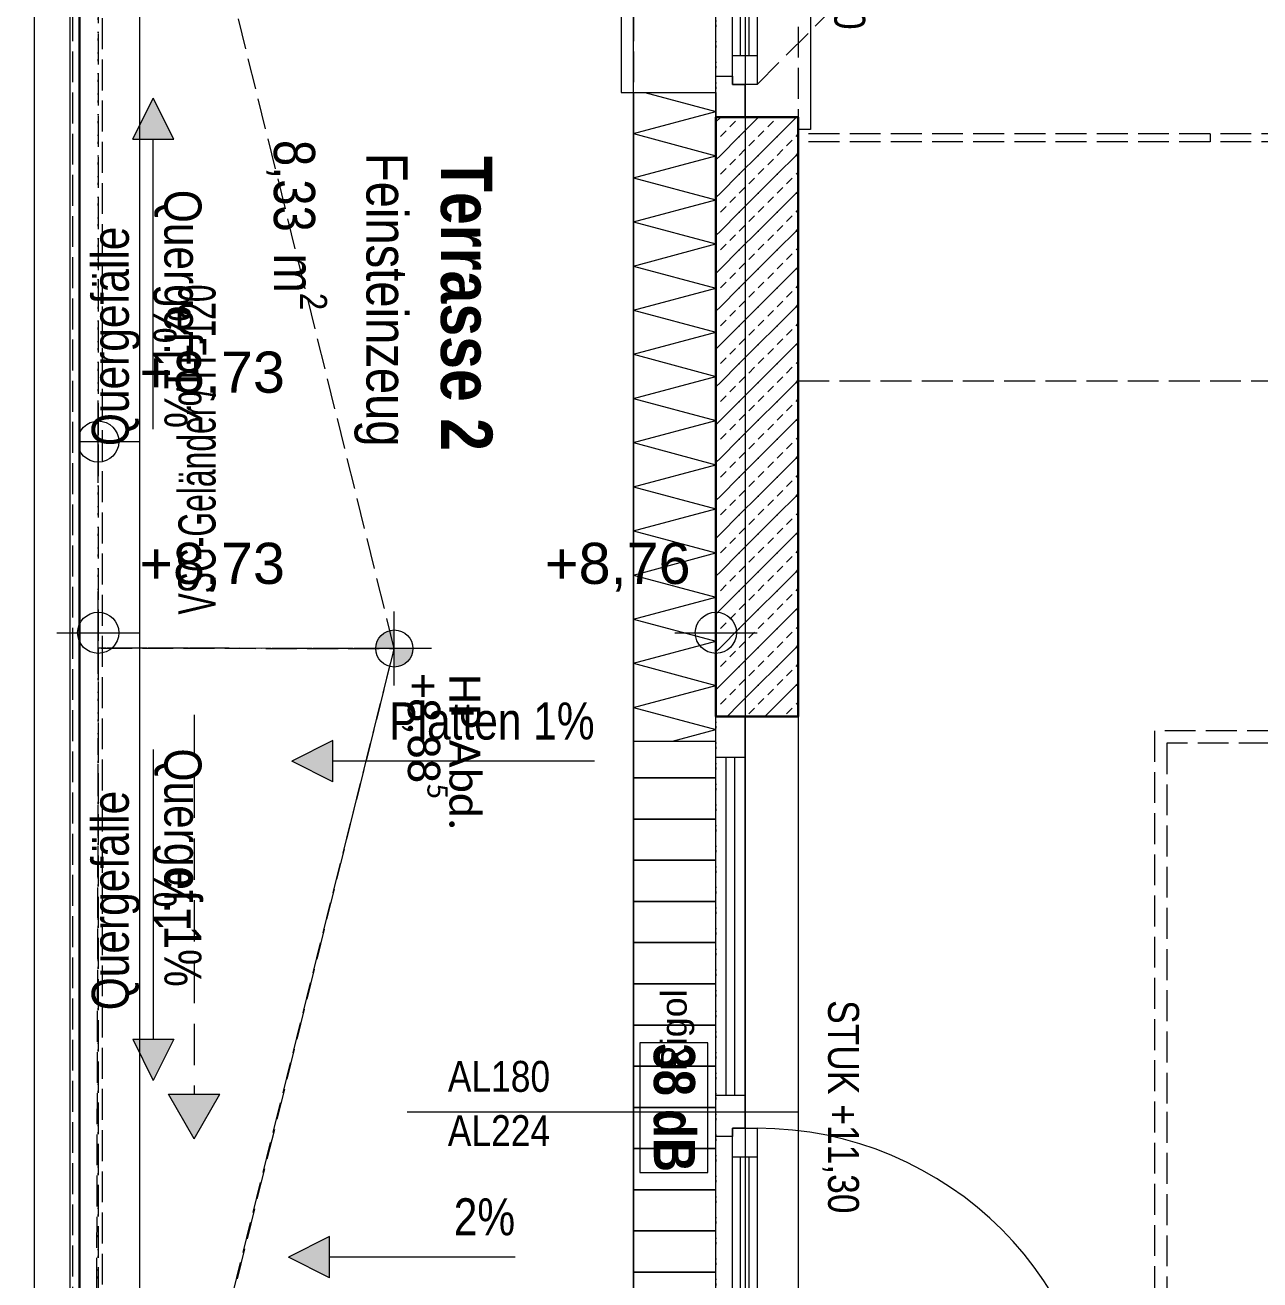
# Model space of a CAD drawing. Header units: metres. Extents: x -19025 to 34897, y -14024 to 26069.
# Drawn here: x 11434 to 14432, y -2156 to 891 of the extents above; entities that cross this region are included whole.
import ezdxf
from ezdxf.enums import TextEntityAlignment as Align

# ---------------------------------------------------------------- set-up
doc = ezdxf.new("R2010")
doc.units = ezdxf.units.M
doc.header["$MEASUREMENT"] = 0
doc.set_wipeout_variables(frame=1)
for name, pattern in [('Punktlinie weit', [0.05, 0, -0.05]), ('Strichlinie eng', [0.1, 0.075, -0.025]), ('Strichlinie mittel', [0.15, 0.1, -0.05]), ('Wipeout_Contour', [1, 0, -1])]:
    doc.linetypes.add(name, pattern=pattern)
for name, color, linetype in [('110 Wand Aussen', 7, 'Continuous'), ('11__100 Achsraster', 7, 'Continuous'), ('140 Bruestung', 7, 'Continuous'), ('210 Decke', 7, 'Continuous'), ('212 Gefälle 2D', 7, 'Continuous'), ('220 Bodenaufbau', 7, 'Continuous'), ('221 Gefälledämmung 3D', 7, 'Continuous'), ('510 Moeblierung', 7, 'Continuous'), ('710 Kanal Rigol', 7, 'Continuous'), ('810 Raumstempel', 7, 'Continuous'), ('916 Kote PP Entwässerung', 7, 'Continuous'), ('916 Kote PP Rohbau', 7, 'Continuous'), ('930 Beschriftung Allgemein', 7, 'Continuous'), ('936 Beschriftung PP', 7, 'Continuous'), ('936 Beschriftung PP Schallschutz', 7, 'Continuous')]:
    doc.layers.add(name, color=color, linetype=linetype)
doc.styles.add('ERSTELLTER_STIL_1', font='ARIALN.TTF')
doc.styles.add('ERSTELLTER_STIL_11', font='ARIALN.TTF', dxfattribs={"width": 0.75})
doc.styles.add('ERSTELLTER_STIL_2', font='ARIALNB.TTF')
doc.styles.add('ERSTELLTER_STIL_3', font='arial.ttf')
doc.styles.add('ERSTELLTER_STIL_4', font='arialbd.ttf')
doc.styles.add('ERSTELLTER_STIL_5', font='calibril.ttf')
doc.linetypes.add('Grenze Bezirk', pattern='A,0,[2,22HAUS116_412 STG1 _ 2.DG_IndexB_2026-08-161.Shx,S=0.001587,R=0,X=0,Y=0],-0.25,0', length=0.25)

# ---------------------------------------------------------------- blocks, each defined once
blk = doc.blocks.new('Decke_2_1', base_point=(11.4309, 4.6878))
at = {"layer": '220 Bodenaufbau', "color": 7, "linetype": 'Continuous', "lineweight": 13, "flags": 128}
blk.add_lwpolyline([(14.36, 14.251), (14.36, 6.5391), (11.4309, 6.5391), (11.4309, 4.6878), (11.4309, 0.63), (23.5009, 0.63), (23.501, 3.8755), (23.4166, 3.8755), (23.4166, 12.8428), (23.4166, 13.3904), (21.7196, 13.391), (21.72, 13.026), (19.551, 13.0252), (19.551, 14.231)], dxfattribs=at)
blk = doc.blocks.new('Doppelbett 06 27[100]_1', base_point=(14.525, 2.555))
at = {"layer": '510 Moeblierung', "color": 253, "linetype": 'Strichlinie eng', "lineweight": 9, "true_color": 0x9f9f9f}
for p, q in [((14.225, 3.98), (14.225, 3.48)), ((14.525, 3.98), (14.225, 3.98)), ((14.525, 3.48), (14.525, 3.98)), ((12.425, 3.48), (12.425, 1.63)), ((14.525, 3.48), (12.425, 3.48)), ((14.225, 3.48), (14.525, 3.48)), ((14.525, 1.63), (14.525, 3.48)), ((13.905, 3.45), (12.455, 3.45)), ((12.455, 3.45), (12.455, 2.555)), ((14.085, 3.27), (13.905, 3.45)), ((13.905, 3.45), (13.905, 3.27)), ((14.085, 3.27), (13.905, 3.27)), ((14.085, 2.555), (14.085, 3.27)), ((12.455, 2.555), (12.455, 1.66)), ((14.085, 1.84), (14.085, 2.555)), ((13.905, 1.66), (14.085, 1.84)), ((13.905, 1.66), (13.905, 1.84)), ((14.085, 1.84), (13.905, 1.84)), ((12.455, 1.66), (13.905, 1.66)), ((12.425, 1.63), (14.525, 1.63)), ((14.225, 1.63), (14.225, 1.13)), ((14.525, 1.63), (14.225, 1.63)), ((14.525, 1.13), (14.525, 1.63)), ((14.225, 1.13), (14.525, 1.13))]:
    blk.add_line(p, q, dxfattribs=at)
at = {"layer": '510 Moeblierung', "color": 253, "linetype": 'Strichlinie eng', "lineweight": 9, "true_color": 0x9f9f9f, "flags": 128}
for points in [[(14.085, 2.615), (14.465, 2.615), (14.465, 3.42), (14.045, 3.42), (14.045, 3.31), (14.085, 3.27)], [(14.085, 1.84), (14.045, 1.8), (14.045, 1.69), (14.465, 1.69), (14.465, 2.495), (14.085, 2.495)]]:
    blk.add_lwpolyline(points, close=True, dxfattribs=at)
blk = doc.blocks.new('Garderobe 01 27[111]_1', base_point=(13.56, 4.9301))
at = {"layer": '510 Moeblierung', "color": 253, "linetype": 'Strichlinie eng', "lineweight": 9, "true_color": 0x9f9f9f}
for p, q in [((13.56, 4.9101), (11.56, 4.9101)), ((12.56, 4.9301), (12.56, 4.9101)), ((13.56, 4.9301), (13.56, 4.9101))]:
    blk.add_line(p, q, dxfattribs=at)
at = {"layer": '510 Moeblierung', "color": 253, "linetype": 'Strichlinie eng', "lineweight": 9, "true_color": 0x9f9f9f, "flags": 128}
blk.add_lwpolyline([(13.56, 4.9301), (11.56, 4.9301), (11.56, 4.3301), (13.56, 4.3301)], close=True, dxfattribs=at)
blk = doc.blocks.new('Dachfläche_9_1', base_point=(9.86, 0.7908))
at = {"layer": '221 Gefälledämmung 3D', "color": 32, "linetype": 'Strichlinie eng', "lineweight": 5, "true_color": 0xdd6f00, "flags": 128}
blk.add_lwpolyline([(9.86, 0.7908), (10.5791, 3.6801), (9.86, 3.6809)], close=True, dxfattribs=at)
blk = doc.blocks.new('Dachfläche_10_1', base_point=(11.1603, 6.72))
at = {"layer": '220 Bodenaufbau', "color": 155, "linetype": 'Strichlinie eng', "lineweight": 5, "true_color": 0x416cbe, "flags": 128}
blk.add_lwpolyline([(11.1603, 6.72), (9.87, 6.7201), (9.8697, 0.6401), (11.16, 0.64)], close=True, dxfattribs=at)
blk = doc.blocks.new('Linie_5_1', base_point=(10.0931, 3.5186))
at = {"layer": '212 Gefälle 2D', "linetype": 'Continuous', "lineweight": 5, "true_color": 0xdd6f00}
blk.add_hatch(color=32, dxfattribs=at).paths.add_polyline_path([(10.0931, 2.4894), (10.1556, 2.5976), (10.0306, 2.5976)])
at = {"layer": '212 Gefälle 2D', "color": 32, "linetype": 'Strichlinie mittel', "lineweight": 5, "true_color": 0xdd6f00}
blk.add_line((10.0931, 3.5186), (10.0931, 2.5976), dxfattribs=at)
at = {"layer": '212 Gefälle 2D', "color": 32, "linetype": 'Continuous', "lineweight": 5, "true_color": 0xdd6f00}
for p, q in [((10.0306, 2.5976), (10.1556, 2.5976)), ((10.0931, 2.4894), (10.0306, 2.5976)), ((10.0931, 2.4894), (10.1556, 2.5976))]:
    blk.add_line(p, q, dxfattribs=at)
blk = doc.blocks.new('Höhenbemaßung_20_1', base_point=(10.5791, 3.6801))
at = {"layer": '221 Gefälledämmung 3D', "linetype": 'Continuous', "lineweight": 5, "true_color": 0xdd6f00}
for points in [[(10.5791, 3.6801), (10.5791, 3.7251), (10.5619, 3.7216), (10.5473, 3.7119), (10.5375, 3.6973), (10.5341, 3.6801)], [(10.5791, 3.6801), (10.5791, 3.6351), (10.5963, 3.6385), (10.6109, 3.6482), (10.6207, 3.6628), (10.6241, 3.6801)]]:
    blk.add_hatch(color=32, dxfattribs=at).paths.add_polyline_path(points)
at = {"layer": '221 Gefälledämmung 3D', "color": 32, "linetype": 'Continuous', "lineweight": 5, "true_color": 0xdd6f00}
for p, q in [((10.5791, 3.5901), (10.5791, 3.7701)), ((10.6691, 3.6801), (10.4891, 3.6801))]:
    blk.add_line(p, q, dxfattribs=at)
blk.add_circle((10.5791, 3.6801), 0.045, dxfattribs=at)
at = {"layer": '221 Gefälledämmung 3D', "color": 32, "lineweight": 5, "true_color": 0xdd6f00, "char_height": 0.075, "attachment_point": 7, "rotation": 270, "style": 'ERSTELLTER_STIL_5'}
for s, insert in [('\\A1;{\\pql;\\fCalibri Light|b0|i0|c0|p0;\\W1.000000;+8,88\\fCalibri Light|b0|i0|c0|p0;\\W1.000000;\\A1{\\H.66x;\\S5^  ;}}', (10.5899, 3.6182)), ('\\A1;{\\pql;\\fCalibri Light|b0|i0|c0|p0;\\W1.000000;HP Abd.}', (10.7119, 3.6182))]:
    blk.add_mtext(s, dxfattribs=dict(at, insert=insert))
blk = doc.blocks.new('Höhenbemaßung_34_1', base_point=(9.86, 4.1826))
at = {"layer": '916 Kote PP Rohbau', "color": 7, "linetype": 'Continuous', "lineweight": 13}
for p, q in [((9.86, 4.0826), (9.86, 4.2826)), ((9.76, 4.1826), (9.96, 4.1826))]:
    blk.add_line(p, q, dxfattribs=at)
blk.add_circle((9.86, 4.1826), 0.05, dxfattribs=at)
at = {"layer": '916 Kote PP Rohbau', "color": 7, "lineweight": 13, "insert": (9.96, 4.2826), "char_height": 0.1, "attachment_point": 7, "style": 'ERSTELLTER_STIL_3'}
blk.add_mtext('\\A1;{\\pql;\\fArial|b0|i0|c0|p0;\\W1.000000;+8,73}', dxfattribs=at)
blk = doc.blocks.new('Terrasse 2_015_38_1', base_point=(8.2359, 4.1638))
at = {"layer": '810 Raumstempel', "color": 253, "linetype": 'Continuous', "lineweight": 9, "true_color": 0x9f9f9f, "flags": 128}
blk.add_lwpolyline([(9.8141, 6.7758), (9.8141, 0.584), (11.16, 0.584), (11.16, 6.7758)], close=True, dxfattribs=at)
at = {"layer": '810 Raumstempel', "color": 7, "lineweight": 13, "insert": (10.4158, 4.9149), "char_height": 0.1, "attachment_point": 1, "rotation": 270, "style": 'ERSTELLTER_STIL_1'}
blk.add_mtext('\\A1;{\\pql;\\pt0,0.05;\\fArial Narrow|b0|i0|c0|p0;\\W1.000000;8,33\\fArial Narrow|b0|i0|c0|p0;\\W1.000000;\\A1{\\H.66x;\\S^  ;}\\fArial Narrow|b0|i0|c0|p0;\\W1.000000; m\\fArial Narrow|b0|i0|c0|p0;\\W1.000000;\\A1{\\H.66x;\\S2^  ;}}', dxfattribs=at)
at = {"layer": '810 Raumstempel', "color": 7, "lineweight": 13}
for tag, height, style, p in [('DUMMY_892', 0.1, 'ERSTELLTER_STIL_1', (10.4467, 4.9149)), ('stFloorCovering', 0.1, 'ERSTELLTER_STIL_1', (10.6114, 4.8836)), ('DUMMY_891', 0.1, 'ERSTELLTER_STIL_1', (10.6114, 4.9149)), ('ROOM_NAME', 0.125, 'ERSTELLTER_STIL_2', (10.8173, 4.8762)), ('DUMMY_890', 0.125, 'ERSTELLTER_STIL_2', (10.8173, 4.1908))]:
    blk.add_attdef(tag, text='', height=height, rotation=270, dxfattribs=dict(at, style=style)).set_placement(p, align=Align.TOP_LEFT)
blk = doc.blocks.new('*X624')
at = {"layer": '110 Wand Aussen', "color": 7, "linetype": 'Continuous', "lineweight": 5}
for p, q in [((11.1877, 5.03), (11.36, 4.9839)), ((11.16, 4.9303), (11.36, 4.9839)), ((11.16, 4.9303), (11.36, 4.8767)), ((11.16, 4.8231), (11.36, 4.8767)), ((11.16, 4.8231), (11.36, 4.7695)), ((11.16, 4.7159), (11.36, 4.7695)), ((11.16, 4.7159), (11.36, 4.6623)), ((11.16, 4.6087), (11.36, 4.6623)), ((11.16, 4.6087), (11.36, 4.5551)), ((11.16, 4.5015), (11.36, 4.5551)), ((11.16, 4.5015), (11.36, 4.448)), ((11.16, 4.3944), (11.36, 4.448)), ((11.16, 4.3944), (11.36, 4.3408)), ((11.16, 4.2872), (11.36, 4.3408)), ((11.16, 4.2872), (11.36, 4.2336)), ((11.16, 4.18), (11.36, 4.2336)), ((11.16, 4.18), (11.36, 4.1264)), ((11.16, 4.0728), (11.36, 4.1264)), ((11.16, 4.0728), (11.36, 4.0192)), ((11.16, 3.9656), (11.36, 4.0192)), ((11.16, 3.9656), (11.36, 3.9121)), ((11.16, 3.8585), (11.36, 3.9121)), ((11.16, 3.8585), (11.36, 3.8049)), ((11.16, 3.7513), (11.36, 3.8049)), ((11.16, 3.7513), (11.36, 3.6977)), ((11.16, 3.6441), (11.36, 3.6977)), ((11.16, 3.6441), (11.36, 3.5905)), ((11.16, 3.5369), (11.36, 3.5905)), ((11.16, 3.5369), (11.36, 3.4833)), ((11.2544, 3.455), (11.36, 3.4833))]:
    blk.add_line(p, q, dxfattribs=at)
blk = doc.blocks.new('Kombi-Fenster 1-Fl 27_7')
at = {"layer": '110 Wand Aussen', "color": 7, "linetype": 'Continuous', "lineweight": 13}
for p, q in [((0.88, 0.03), (0.88, 0.87)), ((-0.96, 0.13), (0.96, 0.13)), ((-0.96, 0), (-0.86, 0)), ((-0.86, 0), (-0.04, 0)), ((-0.86, 0), (-0.86, -0.07)), ((-0.04, -0.07), (-0.04, 0)), ((-0.04, 0), (0.01, 0)), ((0.01, 0), (0.04, 0)), ((0.04, -0.03), (0.04, 0.03)), ((0.04, 0.03), (0.11, 0.03)), ((0.04, 0), (0.04, -0.03)), ((0.11, 0.03), (0.81, 0.03)), ((0.11, 0.03), (0.11, -0.03)), ((0.11, 0.01), (0.81, 0.01)), ((0.81, -0.03), (0.81, 0.03)), ((0.81, 0.03), (0.88, 0.03)), ((0.88, 0.03), (0.88, -0.03)), ((0.88, -0.03), (0.88, 0)), ((0.88, 0), (0.96, 0)), ((-0.86, -0.025), (-0.04, -0.025)), ((0.04, -0.03), (0.06, -0.03)), ((0.11, -0.03), (0.04, -0.03)), ((0.06, -0.03), (0.06, -0.07)), ((0.81, -0.01), (0.11, -0.01)), ((0.81, -0.03), (0.11, -0.03)), ((0.88, -0.03), (0.81, -0.03)), ((0.86, -0.07), (0.86, -0.03)), ((0.86, -0.03), (0.88, -0.03)), ((-0.04, -0.045), (-0.86, -0.045)), ((-0.86, -0.07), (-0.96, -0.07)), ((-0.9, -0.07), (-0.96, -0.07)), ((-0.9, -0.07), (-0.96, -0.07)), ((-0.9, -0.27), (-0.9, -0.07)), ((-0.04, -0.07), (-0.86, -0.07)), ((0.01, -0.07), (-0.04, -0.07)), ((0.06, -0.07), (0.01, -0.07)), ((0.86, -0.07), (0.06, -0.07)), ((0.96, -0.07), (0.86, -0.07)), ((0.9, -0.07), (0.96, -0.07)), ((0.9, -0.07), (0.96, -0.07)), ((0.9, -0.27), (0.9, -0.07)), ((-0.9, -0.27), (0.9, -0.27))]:
    blk.add_line(p, q, dxfattribs=at)
at = {"layer": '110 Wand Aussen', "color": 7, "linetype": 'Continuous', "lineweight": 30}
for p, q in [((-0.96, 0), (-0.96, 0.13)), ((0.96, 0), (0.96, 0.13)), ((-0.96, -0.07), (-0.96, 0)), ((-0.96, -0.07), (-0.96, 0)), ((0.96, -0.07), (0.96, 0)), ((0.96, -0.07), (0.96, 0))]:
    blk.add_line(p, q, dxfattribs=at)
at = {"layer": '110 Wand Aussen', "color": 7, "linetype": 'Continuous', "lineweight": 13}
blk.add_arc((0.88, 0.03), 0.84, 90, 180, dxfattribs=at)
blk = doc.blocks.new('F Marker 21_2')
at = {"layer": '110 Wand Aussen', "color": 7, "linetype": 'Continuous', "lineweight": 13}
blk.add_line((0, -0.95), (0, 0), dxfattribs=at)
at = {"layer": '110 Wand Aussen', "color": 7, "lineweight": 13, "style": 'ERSTELLTER_STIL_1'}
for tag, rotation, p in [('gs_width_select_pref_50_0', 90, (-0.0029, -0.8281)), ('gs_width_select_pref_50_1', 90, (0.13, -0.8268)), ('AC_SillPrefix_STUK', 360, (-0.2618, 0.0593))]:
    blk.add_attdef(tag, text='', height=0.075, rotation=rotation, dxfattribs=at).set_placement(p, align=Align.BOTTOM_LEFT)
blk = doc.blocks.new('Kombi-Fenster 1-Fl 27_8')
at = {"layer": '110 Wand Aussen', "color": 7, "linetype": 'Strichlinie eng', "lineweight": 13}
for p, q in [((0.38, 0.03), (-0.1574, 0.5674)), ((-0.46, 0.13), (0.46, 0.13)), ((-0.4, -0.27), (0.4, -0.27))]:
    blk.add_line(p, q, dxfattribs=at)
at = {"layer": '110 Wand Aussen', "color": 7, "linetype": 'Continuous', "lineweight": 13}
for p, q in [((-0.49, 0.13), (-0.49, 0.16)), ((-0.49, 0.16), (0.49, 0.16)), ((0.49, 0.16), (0.49, 0.13)), ((-0.46, 0), (-0.38, 0)), ((-0.38, -0.03), (-0.38, 0.03)), ((-0.38, 0.03), (-0.31, 0.03)), ((-0.38, 0), (-0.38, -0.03)), ((-0.31, 0.03), (0.31, 0.03)), ((-0.31, 0.03), (-0.31, -0.03)), ((-0.31, 0.01), (0.31, 0.01)), ((0.31, -0.03), (0.31, 0.03)), ((0.31, 0.03), (0.38, 0.03)), ((0.38, 0.03), (0.38, -0.03)), ((0.38, -0.03), (0.38, 0)), ((0.38, 0), (0.46, 0)), ((-0.38, -0.03), (-0.36, -0.03)), ((-0.31, -0.03), (-0.38, -0.03)), ((-0.36, -0.03), (-0.36, -0.07)), ((0.31, -0.01), (-0.31, -0.01)), ((0.31, -0.03), (-0.31, -0.03)), ((0.38, -0.03), (0.31, -0.03)), ((0.36, -0.07), (0.36, -0.03)), ((0.36, -0.03), (0.38, -0.03)), ((-0.36, -0.07), (-0.46, -0.07)), ((-0.4, -0.07), (-0.46, -0.07)), ((-0.4, -0.07), (-0.46, -0.07)), ((-0.4, -0.27), (-0.4, -0.07)), ((0.36, -0.07), (-0.36, -0.07)), ((0.46, -0.07), (0.36, -0.07)), ((0.4, -0.07), (0.46, -0.07)), ((0.4, -0.07), (0.46, -0.07)), ((0.4, -0.27), (0.4, -0.07)), ((-0.4, -0.27), (-0.4, -0.3)), ((0.4, -0.3), (0.4, -0.27)), ((-0.4, -0.3), (0.4, -0.3))]:
    blk.add_line(p, q, dxfattribs=at)
at = {"layer": '110 Wand Aussen', "color": 7, "linetype": 'Continuous', "lineweight": 30}
for p, q in [((-0.46, 0.13), (-0.49, 0.13)), ((-0.46, 0), (-0.46, 0.13)), ((0.46, 0), (0.46, 0.13)), ((0.46, 0.13), (0.49, 0.13)), ((-0.46, -0.07), (-0.46, 0)), ((-0.46, -0.07), (-0.46, 0)), ((0.46, -0.07), (0.46, 0)), ((0.46, -0.07), (0.46, 0))]:
    blk.add_line(p, q, dxfattribs=at)
at = {"layer": '110 Wand Aussen', "color": 7, "linetype": 'Strichlinie eng', "lineweight": 13}
blk.add_arc((0.38, 0.03), 0.76, 135, 180, dxfattribs=at)
blk = doc.blocks.new('F Marker 21')
at = {"layer": '110 Wand Aussen', "color": 7, "linetype": 'Continuous', "lineweight": 13}
blk.add_line((0, -0.95), (0, 0), dxfattribs=at)
at = {"layer": '110 Wand Aussen', "color": 7, "lineweight": 13, "style": 'ERSTELLTER_STIL_1'}
for tag, rotation, p in [('AC_SillPrefix', 360, (-0.2618, 0.298)), ('AC_SillPrefix_FPH', 360, (-0.2618, 0.193)), ('gs_width_select_pref_50_0', 90, (-0.0029, -0.7798)), ('gs_width_select_pref_50_1', 90, (0.13, -0.8281)), ('AC_SillPrefix_STUK', 360, (-0.2618, 0.0743))]:
    blk.add_attdef(tag, text='', height=0.075, rotation=rotation, dxfattribs=at).set_placement(p, align=Align.BOTTOM_LEFT)
blk = doc.blocks.new('Wand_146_1', base_point=(11.16, 6.93))
at = {"layer": '110 Wand Aussen', "linetype": 'Continuous', "lineweight": 0, "true_color": 0x000000}
h = blk.add_hatch(dxfattribs=at)
h.set_pattern_fill('BETON__BEWEHRT_SN46_0001', color=18, style=0, pattern_type=2)
h.set_pattern_definition([(45, (0, 0), (-0.04596194, 0.04596194), [0.0195, -0.013]), (45, (-0.02298, 0.02298), (-0.04596194, 0.04596194), [0.065, 0])])
h.paths.add_polyline_path([(11.36, 3.515), (11.43, 3.515), (11.56, 3.515), (11.56, 4.97), (11.43, 4.97), (11.36, 4.97)])
at = {"layer": '110 Wand Aussen', "color": 7, "linetype": 'Continuous', "lineweight": 13}
for p, q in [((11.16, 5.03), (11.36, 5.03)), ((11.36, 5.03), (11.36, 4.97)), ((11.36, 3.455), (11.36, 3.515)), ((11.16, 3.455), (11.36, 3.455))]:
    blk.add_line(p, q, dxfattribs=at)
at = {"layer": '110 Wand Aussen', "color": 7, "linetype": 'Continuous', "lineweight": 30}
for p, q in [((11.36, 4.97), (11.36, 3.515)), ((11.36, 4.97), (11.43, 4.97)), ((11.43, 4.97), (11.56, 4.97)), ((11.56, 4.97), (11.56, 4.94)), ((11.36, 3.515), (11.43, 3.515)), ((11.43, 3.515), (11.56, 3.515))]:
    blk.add_line(p, q, dxfattribs=at)
at = {"layer": '110 Wand Aussen', "color": 7, "linetype": 'Continuous', "lineweight": 13, "flags": 128}
blk.add_lwpolyline([(11.16, 5.03), (11.16, 3.455)], dxfattribs=at)
at = {"layer": '110 Wand Aussen', "color": 7, "linetype": 'Continuous', "lineweight": 30, "flags": 128}
blk.add_lwpolyline([(11.56, 3.515), (11.56, 4.97)], dxfattribs=at)
at = {"layer": '110 Wand Aussen', "color": 7, "linetype": 'Continuous', "lineweight": 13, "rotation": 269.9999999999996}
for name, p in [('Kombi-Fenster 1-Fl 27_8', (11.43, 5.43)), ('Kombi-Fenster 1-Fl 27_7', (11.43, 2.555))]:
    blk.add_blockref(name, p, dxfattribs=at)
at = {"layer": '110 Wand Aussen', "color": 7, "lineweight": 13}
ref = blk.add_blockref('F Marker 21', (11.56, 5.43), dxfattribs=dict(at, rotation=270))
ref.add_attrib('gs_width_select_pref_50', 'AL80', dxfattribs={"color": 7, "lineweight": 13, "height": 0.075, "rotation": 360, "style": 'ERSTELLTER_STIL_1'}).set_placement((10.7572, 5.456), align=Align.BOTTOM_LEFT)
ref.add_attrib('gs_width_select_pref_50_1', 'AL136', dxfattribs={"color": 7, "lineweight": 13, "height": 0.075, "rotation": 360, "style": 'ERSTELLTER_STIL_1'}).set_placement((10.709, 5.323), align=Align.BOTTOM_LEFT)
ref.add_attrib('AC_SillPrefix', 'RPH 82', dxfattribs={"color": 7, "lineweight": 13, "height": 0.075, "rotation": 270, "style": 'ERSTELLTER_STIL_1'}).set_placement((11.835, 5.7148), align=Align.BOTTOM_LEFT)
ref.add_attrib('AC_SillPrefix_FPH', 'FPH 86', dxfattribs={"color": 7, "lineweight": 13, "height": 0.075, "rotation": 270, "style": 'ERSTELLTER_STIL_1'}).set_placement((11.73, 5.7148), align=Align.BOTTOM_LEFT)
ref.add_attrib('AC_SillPrefix_STUK', 'STUK +11,30', dxfattribs={"color": 7, "lineweight": 13, "height": 0.075, "rotation": 270, "style": 'ERSTELLTER_STIL_1'}).set_placement((11.625, 5.7011), align=Align.BOTTOM_LEFT)
at = {"layer": '110 Wand Aussen', "color": 7, "lineweight": 30}
blk.add_blockref('*X624', (0, 0), dxfattribs=at)
at = {"layer": '110 Wand Aussen', "color": 7, "lineweight": 13}
ref = blk.add_blockref('F Marker 21_2', (11.56, 2.555), dxfattribs=dict(at, rotation=270))
ref.add_attrib('gs_width_select_pref_50', 'AL180', dxfattribs={"color": 7, "lineweight": 13, "height": 0.075, "rotation": 360, "style": 'ERSTELLTER_STIL_1'}).set_placement((10.709, 2.581), align=Align.BOTTOM_LEFT)
ref.add_attrib('gs_width_select_pref_50_1', 'AL224', dxfattribs={"color": 7, "lineweight": 13, "height": 0.075, "rotation": 360, "style": 'ERSTELLTER_STIL_1'}).set_placement((10.709, 2.4493), align=Align.BOTTOM_LEFT)
ref.add_attrib('AC_SillPrefix_STUK', 'STUK +11,30', dxfattribs={"color": 7, "lineweight": 13, "height": 0.075, "rotation": 270, "style": 'ERSTELLTER_STIL_1'}).set_placement((11.61, 2.8262), align=Align.BOTTOM_LEFT)
blk = doc.blocks.new('*X771')
at = {"layer": '710 Kanal Rigol', "color": 253, "linetype": 'Continuous', "lineweight": 9, "true_color": 0x9f9f9f}
for p, q in [((11.16, 3.3658), (11.26, 3.3658)), ((11.26, 3.3658), (11.16, 3.3658)), ((11.26, 3.3658), (11.36, 3.3658)), ((11.36, 3.3658), (11.26, 3.3658)), ((11.16, 3.2658), (11.26, 3.2658)), ((11.26, 3.2658), (11.16, 3.2658)), ((11.26, 3.2658), (11.36, 3.2658)), ((11.36, 3.2658), (11.26, 3.2658)), ((11.16, 3.1658), (11.26, 3.1658)), ((11.26, 3.1658), (11.16, 3.1658)), ((11.26, 3.1658), (11.36, 3.1658)), ((11.36, 3.1658), (11.26, 3.1658)), ((11.16, 3.0658), (11.26, 3.0658)), ((11.26, 3.0658), (11.16, 3.0658)), ((11.26, 3.0658), (11.36, 3.0658)), ((11.36, 3.0658), (11.26, 3.0658)), ((11.16, 2.9658), (11.26, 2.9658)), ((11.26, 2.9658), (11.16, 2.9658)), ((11.26, 2.9658), (11.36, 2.9658)), ((11.36, 2.9658), (11.26, 2.9658)), ((11.16, 2.8658), (11.26, 2.8658)), ((11.26, 2.8658), (11.16, 2.8658)), ((11.26, 2.8658), (11.36, 2.8658)), ((11.36, 2.8658), (11.26, 2.8658)), ((11.16, 2.7658), (11.26, 2.7658)), ((11.26, 2.7658), (11.16, 2.7658)), ((11.26, 2.7658), (11.36, 2.7658)), ((11.36, 2.7658), (11.26, 2.7658)), ((11.16, 2.6658), (11.26, 2.6658)), ((11.26, 2.6658), (11.16, 2.6658)), ((11.26, 2.6658), (11.36, 2.6658)), ((11.36, 2.6658), (11.26, 2.6658)), ((11.16, 2.5658), (11.26, 2.5658)), ((11.26, 2.5658), (11.16, 2.5658)), ((11.26, 2.5658), (11.36, 2.5658)), ((11.36, 2.5658), (11.26, 2.5658)), ((11.16, 2.4658), (11.26, 2.4658)), ((11.26, 2.4658), (11.16, 2.4658)), ((11.26, 2.4658), (11.36, 2.4658)), ((11.36, 2.4658), (11.26, 2.4658)), ((11.16, 2.3658), (11.26, 2.3658)), ((11.26, 2.3658), (11.16, 2.3658)), ((11.26, 2.3658), (11.36, 2.3658)), ((11.36, 2.3658), (11.26, 2.3658)), ((11.16, 2.2658), (11.26, 2.2658)), ((11.26, 2.2658), (11.16, 2.2658)), ((11.26, 2.2658), (11.36, 2.2658)), ((11.36, 2.2658), (11.26, 2.2658)), ((11.16, 2.1658), (11.26, 2.1658)), ((11.26, 2.1658), (11.16, 2.1658)), ((11.26, 2.1658), (11.36, 2.1658)), ((11.36, 2.1658), (11.26, 2.1658)), ((11.16, 2.0658), (11.26, 2.0658)), ((11.26, 2.0658), (11.16, 2.0658)), ((11.26, 2.0658), (11.36, 2.0658)), ((11.36, 2.0658), (11.26, 2.0658)), ((11.16, 1.9658), (11.26, 1.9658)), ((11.26, 1.9658), (11.16, 1.9658)), ((11.26, 1.9658), (11.36, 1.9658)), ((11.36, 1.9658), (11.26, 1.9658)), ((11.16, 1.8658), (11.26, 1.8658)), ((11.26, 1.8658), (11.16, 1.8658)), ((11.26, 1.8658), (11.36, 1.8658)), ((11.36, 1.8658), (11.26, 1.8658)), ((11.16, 1.7658), (11.26, 1.7658)), ((11.26, 1.7658), (11.16, 1.7658)), ((11.26, 1.7658), (11.36, 1.7658)), ((11.36, 1.7658), (11.26, 1.7658)), ((11.16, 1.6658), (11.26, 1.6658)), ((11.26, 1.6658), (11.16, 1.6658)), ((11.26, 1.6658), (11.36, 1.6658)), ((11.36, 1.6658), (11.26, 1.6658))]:
    blk.add_line(p, q, dxfattribs=at)
blk = doc.blocks.new('Schraffur_3_1')
at = {"layer": '710 Kanal Rigol', "color": 253, "linetype": 'Continuous', "lineweight": 9, "true_color": 0x9f9f9f}
blk.add_blockref('*X771', (0, 0), dxfattribs=at)
blk = doc.blocks.new('Decke_16_1', base_point=(9.86, 0.63))
at = {"layer": '210 Decke', "color": 181, "linetype": 'Punktlinie weit', "lineweight": 30, "true_color": 0xa042ff, "flags": 128}
blk.add_lwpolyline([(9.86, 0.63), (11.36, 0.63), (11.36, 6.73), (9.86, 6.73)], close=True, dxfattribs=at)
blk = doc.blocks.new('Wand_164_1', base_point=(9.86, 0.63))
at = {"color": 254, "linetype": 'Wipeout_Contour', "lineweight": 0, "ltscale": 43.388385}
blk.add_wipeout([(9.8139, 6.774), (9.8139, 0.5861), (9.8161, 0.5861), (9.8161, 6.774)], dxfattribs=at).dxf.layer = '140 Bruestung'
at = {"color": 254, "linetype": 'Wipeout_Contour', "lineweight": 0, "ltscale": 43.346362}
blk.add_wipeout([(9.7922, 6.7761), (9.7922, 0.584), (9.8139, 0.584), (9.8139, 6.7761)], dxfattribs=at).dxf.layer = '140 Bruestung'
at = {"layer": '140 Bruestung', "color": 7, "linetype": 'Continuous', "lineweight": 13}
blk.add_line((9.8139, 0.584), (9.8139, 6.7761), dxfattribs=at)
at = {"layer": '140 Bruestung', "color": 7, "linetype": 'Continuous', "lineweight": 13, "flags": 128}
blk.add_lwpolyline([(9.8161, 0.5861), (9.8161, 6.774)], dxfattribs=at)
at = {"color": 254, "linetype": 'Wipeout_Contour', "lineweight": 0, "ltscale": 43.231514}
blk.add_wipeout([(9.74, 6.7978), (9.74, 0.5623), (9.7922, 0.5623), (9.7922, 6.7978)], dxfattribs=at).dxf.layer = '140 Bruestung'
at = {"layer": '140 Bruestung', "color": 7, "linetype": 'Continuous', "lineweight": 13}
blk.add_line((9.7922, 0.5623), (9.7922, 6.7978), dxfattribs=at)
at = {"color": 254, "linetype": 'Wipeout_Contour', "lineweight": 0, "ltscale": 43.12412}
blk.add_wipeout([(9.705, 6.85), (9.705, 0.5101), (9.74, 0.5101), (9.74, 6.85)], dxfattribs=at).dxf.layer = '140 Bruestung'
at = {"color": 254, "linetype": 'Wipeout_Contour', "lineweight": 0, "ltscale": 42.977565}
blk.add_wipeout([(9.6407, 6.885), (9.6407, 0.4751), (9.705, 0.4751), (9.705, 6.885)], dxfattribs=at).dxf.layer = '140 Bruestung'
at = {"layer": '140 Bruestung', "color": 7, "linetype": 'Continuous', "lineweight": 13}
blk.add_line((9.705, 0.4751), (9.705, 6.885), dxfattribs=at)
blk = doc.blocks.new('Dachfläche_68_1', base_point=(9.86, 6.73))
at = {"layer": '210 Decke', "color": 182, "linetype": 'Punktlinie weit', "lineweight": 5, "true_color": 0x4b06db, "flags": 128}
blk.add_lwpolyline([(9.86, 6.73), (9.86, 0.63), (11.36, 0.63), (11.36, 6.73)], close=True, dxfattribs=at)
blk = doc.blocks.new('Dachfläche_69_1', base_point=(9.7973, 6.7301))
at = {"layer": '221 Gefälledämmung 3D', "color": 32, "linetype": 'Strichlinie eng', "lineweight": 5, "true_color": 0xdd6f00, "flags": 128}
blk.add_lwpolyline([(9.7973, 6.7301), (9.7974, 0.6306), (11.16, 0.63), (11.1602, 6.73)], close=True, dxfattribs=at)
blk = doc.blocks.new('Dachfläche_70_1', base_point=(10.5791, 3.6801))
at = {"layer": '221 Gefälledämmung 3D', "color": 32, "linetype": 'Strichlinie eng', "lineweight": 5, "true_color": 0xdd6f00, "flags": 128}
blk.add_lwpolyline([(10.5791, 3.6801), (9.8602, 6.583), (9.86, 3.681)], close=True, dxfattribs=at)
blk = doc.blocks.new('Dachfläche_85_1', base_point=(10.5791, 3.6801))
at = {"layer": '221 Gefälledämmung 3D', "color": 32, "linetype": 'Strichlinie eng', "lineweight": 5, "true_color": 0xdd6f00, "flags": 128}
blk.add_lwpolyline([(10.5791, 3.6801), (9.86, 3.681), (9.8526, 0.7789)], close=True, dxfattribs=at)
blk = doc.blocks.new('Standard-Rastermarker_11')
at = {"layer": '11__100 Achsraster', "color": 8, "linetype": 'Grenze Bezirk', "lineweight": 5}
blk.add_line((1, 0), (34.397, 0), dxfattribs=at)
at = {"layer": '11__100 Achsraster', "color": 8, "lineweight": 5, "style": 'ERSTELLTER_STIL_4'}
for tag, p in [('AC_MarkerText_1_0', (-0.25, 0.1)), ('AC_MarkerText_1_1', (35.647, 0.1))]:
    blk.add_attdef(tag, text='', height=0.2, dxfattribs=at).set_placement(p, align=Align.TOP_CENTER)
blk = doc.blocks.new('Rampe Symbol 27[169]_1', base_point=(10.8724, 2.2021))
at = {"layer": '916 Kote PP Entwässerung', "linetype": 'Continuous', "lineweight": 5, "true_color": 0xdd6f00}
blk.add_hatch(color=32, dxfattribs=at).paths.add_polyline_path([(10.3218, 2.2021), (10.4218, 2.1521), (10.4218, 2.2521)])
at = {"layer": '916 Kote PP Entwässerung', "color": 32, "linetype": 'Continuous', "lineweight": 5, "true_color": 0xdd6f00}
for p, q in [((10.4218, 2.2521), (10.3218, 2.2021)), ((10.4218, 2.1521), (10.4218, 2.2521)), ((10.4218, 2.1521), (10.3218, 2.2021)), ((10.8724, 2.2021), (10.4218, 2.2021))]:
    blk.add_line(p, q, dxfattribs=at)
at = {"layer": '916 Kote PP Entwässerung', "color": 32, "lineweight": 5, "true_color": 0xdd6f00, "style": 'ERSTELLTER_STIL_1'}
blk.add_attdef('txt', text='', height=0.09, dxfattribs=at).set_placement((10.8724, 2.2279), align=Align.BOTTOM_RIGHT)
blk = doc.blocks.new('Rampe Symbol 27[171]_1', base_point=(9.9938, 4.2127))
at = {"layer": '916 Kote PP Entwässerung', "linetype": 'Continuous', "lineweight": 5, "true_color": 0xdd6f00}
blk.add_hatch(color=32, dxfattribs=at).paths.add_polyline_path([(9.9938, 5.0167), (9.9438, 4.9167), (10.0438, 4.9167)])
at = {"layer": '916 Kote PP Entwässerung', "color": 32, "linetype": 'Continuous', "lineweight": 5, "true_color": 0xdd6f00}
for p, q in [((9.9438, 4.9167), (9.9938, 5.0167)), ((10.0438, 4.9167), (9.9938, 5.0167)), ((9.9438, 4.9167), (10.0438, 4.9167)), ((9.9938, 4.2127), (9.9938, 4.9167))]:
    blk.add_line(p, q, dxfattribs=at)
at = {"layer": '916 Kote PP Entwässerung', "color": 32, "lineweight": 5, "true_color": 0xdd6f00, "style": 'ERSTELLTER_STIL_1'}
blk.add_attdef('txt', text='', height=0.09, rotation=270, dxfattribs=at).set_placement((9.9938, 4.2151), align=Align.BOTTOM_RIGHT)
blk = doc.blocks.new('Rampe Symbol 27[172]_1', base_point=(9.9938, 3.4351))
at = {"layer": '916 Kote PP Entwässerung', "linetype": 'Continuous', "lineweight": 5, "true_color": 0xdd6f00}
blk.add_hatch(color=32, dxfattribs=at).paths.add_polyline_path([(9.9938, 2.6311), (10.0438, 2.7311), (9.9438, 2.7311)])
at = {"layer": '916 Kote PP Entwässerung', "color": 32, "linetype": 'Continuous', "lineweight": 5, "true_color": 0xdd6f00}
for p, q in [((9.9938, 3.4351), (9.9938, 2.7311)), ((9.9438, 2.7311), (9.9938, 2.6311)), ((9.9438, 2.7311), (10.0438, 2.7311)), ((10.0438, 2.7311), (9.9938, 2.6311))]:
    blk.add_line(p, q, dxfattribs=at)
at = {"layer": '916 Kote PP Entwässerung', "color": 32, "lineweight": 5, "true_color": 0xdd6f00, "style": 'ERSTELLTER_STIL_1'}
blk.add_attdef('txt', text='', height=0.09, rotation=270, dxfattribs=at).set_placement((9.9938, 3.4374), align=Align.BOTTOM_LEFT)
blk = doc.blocks.new('Rampe Symbol 27_6')
at = {"layer": '936 Beschriftung PP', "linetype": 'Continuous', "lineweight": 0, "true_color": 0x000000}
blk.add_hatch(color=18, dxfattribs=at).paths.add_polyline_path([(0.7356, 0), (0.6356, 0.05), (0.6356, -0.05)])
at = {"layer": '936 Beschriftung PP', "color": 7, "linetype": 'Continuous', "lineweight": 13}
for p, q in [((0.6356, 0.05), (0.7356, 0)), ((0.6356, -0.05), (0.6356, 0.05)), ((0, 0), (0.6356, 0)), ((0.6356, -0.05), (0.7356, 0))]:
    blk.add_line(p, q, dxfattribs=at)
at = {"layer": '936 Beschriftung PP', "color": 7, "lineweight": 13, "style": 'ERSTELLTER_STIL_1'}
blk.add_attdef('txt', text='', height=0.09, dxfattribs=at).set_placement((0, 0.0258), align=Align.BOTTOM_LEFT)
blk = doc.blocks.new('Höhenbemaßung_67_1', base_point=(11.36, 3.7183))
at = {"layer": '916 Kote PP Rohbau', "color": 7, "linetype": 'Continuous', "lineweight": 13}
for p, q in [((11.36, 3.6183), (11.36, 3.8183)), ((11.26, 3.7183), (11.46, 3.7183))]:
    blk.add_line(p, q, dxfattribs=at)
blk.add_circle((11.36, 3.7183), 0.05, dxfattribs=at)
at = {"layer": '916 Kote PP Rohbau', "color": 7, "lineweight": 13, "insert": (10.945, 3.8183), "char_height": 0.1, "attachment_point": 7, "style": 'ERSTELLTER_STIL_3'}
blk.add_mtext('\\A1;{\\pql;\\fArial|b0|i0|c0|p0;\\W1.000000;+8,76}', dxfattribs=at)
blk = doc.blocks.new('Höhenbemaßung_70_1', base_point=(9.86, 3.7183))
at = {"layer": '916 Kote PP Rohbau', "color": 7, "linetype": 'Continuous', "lineweight": 13}
for p, q in [((9.86, 3.6183), (9.86, 3.8183)), ((9.76, 3.7183), (9.96, 3.7183))]:
    blk.add_line(p, q, dxfattribs=at)
blk.add_circle((9.86, 3.7183), 0.05, dxfattribs=at)
at = {"layer": '916 Kote PP Rohbau', "color": 7, "lineweight": 13, "insert": (9.96, 3.8183), "char_height": 0.1, "attachment_point": 7, "style": 'ERSTELLTER_STIL_3'}
blk.add_mtext('\\A1;{\\pql;\\fArial|b0|i0|c0|p0;\\W1.000000;+8,73}', dxfattribs=at)

msp = doc.modelspace()

# ---------------------------------------------------------------- linework, layer by layer
at = {"layer": '936 Beschriftung PP Schallschutz', "color": 7, "linetype": 'Continuous', "lineweight": 13, "flags": 128}
msp.add_lwpolyline([(12926.845, -1580.403), (12926.845, -1895.638), (13091.551, -1895.638), (13091.551, -1580.403), (12926.845, -1580.403)], close=True, dxfattribs=at)

# ---------------------------------------------------------------- block references
at = {"layer": '110 Wand Aussen', "color": 7, "lineweight": 30, "xscale": 1000, "yscale": 1000, "zscale": 1000}
msp.add_blockref('Wand_146_1', (12911.342, 2626.972), dxfattribs=at)
at = {"layer": '210 Decke', "color": 181, "linetype": 'Punktlinie weit', "lineweight": 30, "true_color": 0xa042ff, "xscale": 1000, "yscale": 1000, "zscale": 1000}
msp.add_blockref('Decke_16_1', (11611.298, -3673.021), dxfattribs=at)
at = {"layer": '210 Decke', "color": 182, "linetype": 'Punktlinie weit', "lineweight": 5, "true_color": 0x4b06db, "xscale": 1000, "yscale": 1000, "zscale": 1000}
msp.add_blockref('Dachfläche_68_1', (11611.298, 2426.972), dxfattribs=at)
at = {"layer": '212 Gefälle 2D', "color": 32, "linetype": 'Strichlinie mittel', "lineweight": 5, "true_color": 0xdd6f00, "xscale": 1000, "yscale": 1000, "zscale": 1000}
msp.add_blockref('Linie_5_1', (11844.414, -784.43), dxfattribs=at)
at = {"layer": '220 Bodenaufbau', "color": 7, "linetype": 'Continuous', "lineweight": 13, "xscale": 1000, "yscale": 1000, "zscale": 1000}
msp.add_blockref('Decke_2_1', (13182.278, 384.744), dxfattribs=at)
at = {"layer": '220 Bodenaufbau', "color": 155, "linetype": 'Strichlinie eng', "lineweight": 5, "true_color": 0x416cbe, "xscale": 1000, "yscale": 1000, "zscale": 1000}
msp.add_blockref('Dachfläche_10_1', (12911.59, 2416.981), dxfattribs=at)
at = {"layer": '221 Gefälledämmung 3D', "color": 32, "linetype": 'Strichlinie eng', "lineweight": 5, "true_color": 0xdd6f00, "xscale": 1000, "yscale": 1000, "zscale": 1000}
for name, p in [('Dachfläche_70_1', (12330.436, -623.014)), ('Dachfläche_85_1', (12330.436, -623.014)), ('Dachfläche_9_1', (11611.349, -3512.303))]:
    msp.add_blockref(name, p, dxfattribs=at)
at = {"layer": '221 Gefälledämmung 3D', "color": 32, "lineweight": 5, "true_color": 0xdd6f00, "xscale": 1000, "yscale": 1000, "zscale": 1000}
msp.add_blockref('Höhenbemaßung_20_1', (12330.436, -623.014), dxfattribs=at)
at = {"layer": '510 Moeblierung', "color": 253, "linetype": 'Strichlinie eng', "lineweight": 9, "true_color": 0x9f9f9f, "xscale": 1000, "yscale": 1000, "zscale": 1000}
for name, p in [('Garderobe 01 27[111]_1', (15311.34, 626.985)), ('Doppelbett 06 27[100]_1', (16276.339, -1748.021))]:
    msp.add_blockref(name, p, dxfattribs=at)
at = {"layer": '710 Kanal Rigol', "color": 253, "linetype": 'Continuous', "lineweight": 9, "true_color": 0x9f9f9f, "xscale": 1000, "yscale": 1000, "zscale": 1000}
msp.add_blockref('Schraffur_3_1', (1751.329, -4303.067), dxfattribs=at)
at = {"layer": '810 Raumstempel', "color": 7, "linetype": 'Continuous', "lineweight": 13, "xscale": 1000, "yscale": 1000, "zscale": 1000}
msp.add_blockref('Terrasse 2_015_38_1', (9987.268, -139.22), dxfattribs=at).add_auto_attribs({'ROOM_NAME': 'Terrasse 2', 'stFloorCovering': 'Feinsteinzeug'})
at = {"layer": '916 Kote PP Entwässerung', "color": 32, "linetype": 'Continuous', "lineweight": 5, "true_color": 0xdd6f00, "xscale": 1000, "yscale": 1000, "zscale": 1000}
for name, p, values in [('Rampe Symbol 27[171]_1', (11745.083, -90.378), {'txt': 'Quergef. 1%'}), ('Rampe Symbol 27[172]_1', (11745.083, -867.998), {'txt': 'Quergef. 1%'}), ('Rampe Symbol 27[169]_1', (12623.706, -2100.972), {'txt': '2%'})]:
    msp.add_blockref(name, p, dxfattribs=at).add_auto_attribs(values)
at = {"layer": '916 Kote PP Rohbau', "color": 7, "lineweight": 13, "xscale": 1000, "yscale": 1000, "zscale": 1000}
for name, p in [('Höhenbemaßung_34_1', (11611.298, -120.517)), ('Höhenbemaßung_67_1', (13111.343, -584.811))]:
    msp.add_blockref(name, p, dxfattribs=at)
at = {"layer": '936 Beschriftung PP', "color": 7, "linetype": 'Continuous', "lineweight": 13}
ref = msp.add_blockref('Rampe Symbol 27_6', (12816.81, -896.789), dxfattribs=dict(at, xscale=-1000, yscale=1000, zscale=1000))
ref.add_attrib('txt', 'Platten 1%', dxfattribs={"color": 7, "lineweight": 13, "height": 90, "style": 'ERSTELLTER_STIL_1'}).set_placement((12816.81, -871.022), align=Align.BOTTOM_RIGHT)

# ---------------------------------------------------------------- texts
at = {"layer": '212 Gefälle 2D', "color": 32, "linetype": 'Continuous', "lineweight": 5, "true_color": 0xdd6f00, "char_height": 90, "attachment_point": 2, "rotation": 90, "style": 'ERSTELLTER_STIL_1'}
for insert in [(11595.672, 134.983), (11595.672, -1235.053)]:
    msp.add_mtext('\\A1;{\\pqc;\\fArial Narrow|b0|i0|c0|p0;\\W1.000000;Quergefälle\\P\\pqc;\\fArial Narrow|b0|i0|c0|p0;\\W1.000000;1%\\P\\pqc;\\fArial Narrow|b0|i0|c0|p0;\\W1.000000;}', dxfattribs=dict(at, insert=insert))
at = {"layer": '930 Beschriftung Allgemein', "color": 7, "linetype": 'Continuous', "lineweight": 13, "insert": (11897.544, -139.664), "char_height": 90, "attachment_point": 8, "rotation": 90, "style": 'ERSTELLTER_STIL_11'}
msp.add_mtext('\\A1;{\\pqc;\\fArial Narrow|b0|i0|c0|p0;\\W0.750000;VSG-Geländer\\fArial Narrow|b0|i0|c0|p0;\\W0.750000; / \\fArial Narrow|b0|i0|c0|p0;\\W0.750000;H=120}', dxfattribs=at)
at = {"layer": '936 Beschriftung PP', "color": 7, "linetype": 'Continuous', "lineweight": 13, "insert": (13018.575, -1649.62), "char_height": 62.5, "attachment_point": 4, "rotation": 90.00002, "style": 'ERSTELLTER_STIL_3'}
msp.add_mtext('\\A1;{\\pql;\\fArial|b0|i0|c0|p0;\\W1.000000;Rigol}', dxfattribs=at)
at = {"layer": '936 Beschriftung PP Schallschutz', "color": 7, "linetype": 'Continuous', "lineweight": 13, "insert": (13060.599, -1738.021), "char_height": 100, "attachment_point": 2, "rotation": 270, "style": 'ERSTELLTER_STIL_2'}
msp.add_mtext('\\A1;{\\pqc;\\fArial Narrow|b1|i0|c0|p0;\\W1.000000;38 dB}', dxfattribs=at)

# ---------------------------------------------------------------- next in the draw order: block references
at = {"layer": '140 Bruestung', "color": 7, "lineweight": 30, "xscale": 1000, "yscale": 1000, "zscale": 1000}
msp.add_blockref('Wand_164_1', (11611.298, -3673.021), dxfattribs=at)

# ---------------------------------------------------------------- next in the draw order: block references
at = {"layer": '11__100 Achsraster', "color": 7, "linetype": 'Continuous', "lineweight": 18, "xscale": 1000, "yscale": 1000, "zscale": 1000, "rotation": 270}
msp.add_blockref('Standard-Rastermarker_11', (11711.298, 25555.753), dxfattribs=at)
at = {"layer": '221 Gefälledämmung 3D', "color": 32, "linetype": 'Strichlinie eng', "lineweight": 5, "true_color": 0xdd6f00, "xscale": 1000, "yscale": 1000, "zscale": 1000}
msp.add_blockref('Dachfläche_69_1', (11548.608, 2427.028), dxfattribs=at)
at = {"layer": '916 Kote PP Rohbau', "color": 7, "lineweight": 13, "xscale": 1000, "yscale": 1000, "zscale": 1000}
msp.add_blockref('Höhenbemaßung_70_1', (11611.298, -584.811), dxfattribs=at)

doc.saveas('drawing.dxf')
